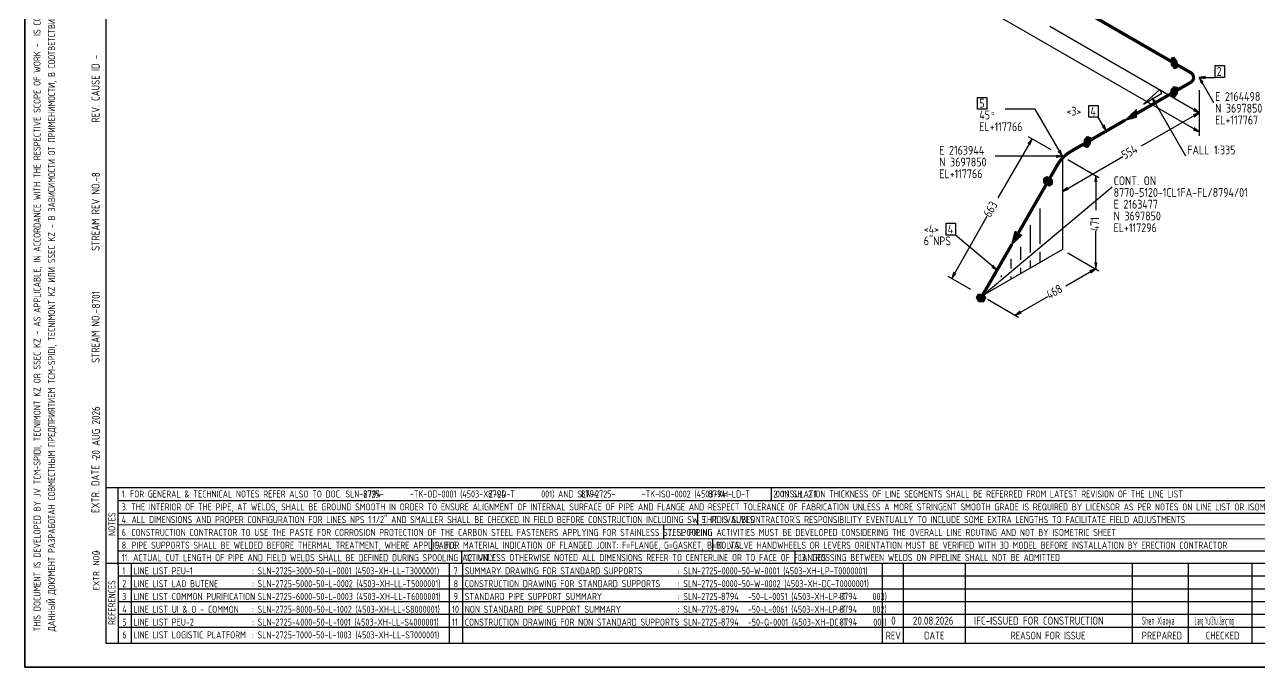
# Model space of a CAD drawing. Extents: x 0 to 594, y 0 to 420.
# Drawn here: x 0 to 385.7, y 0 to 200.6 of the extents above; entities that cross this region are included whole.
import ezdxf

# ---------------------------------------------------------------- set-up
doc = ezdxf.new("R2010")
doc.units = 0
doc.header["$MEASUREMENT"] = 0
doc.linetypes.add('BORDER_2012_SLN$0$8001.Solid', pattern=[0])
for name, color, linetype, lineweight in [('BORDER_2012_SLN$0$BG_01', 7, 'BORDER_2012_SLN$0$8001.Solid', 25), ('BORDER_2012_SLN$0$BG_02', 7, 'BORDER_2012_SLN$0$8001.Solid', 25), ('BORDER_2012_SLN$0$BG_Level_1', 7, 'BORDER_2012_SLN$0$8001.Solid', 25), ('BORDER_2012_SLN$0$Level_1', 7, 'BORDER_2012_SLN$0$8001.Solid', 25), ('BORDER_2012_SLN$0$Level_18', 7, 'BORDER_2012_SLN$0$8001.Solid', 25)]:
    doc.layers.add(name, color=color, linetype=linetype, lineweight=lineweight)
doc.layers.add('GT_1', color=7, linetype='Continuous')
doc.styles.add('BORDER_2012_SLN$0$GOST type A', font='GOST type A')
doc.styles.add('HTX1', font='')
doc.styles.get('HTX1').set_extended_font_data('GOST type A')

# ---------------------------------------------------------------- blocks, each defined once
blk = doc.blocks.new('BORDER_2012_SLN')
at = {"layer": 'BORDER_2012_SLN$0$BG_Level_1', "color": 7, "lineweight": -3}
for p, q in [((402.7, 56), (25.4, 56)), ((29.11, 56), (29.22, 7.5)), ((233.25, 56), (233.24, 52)), ((402.7, 52), (29.1, 52)), ((402.7, 47.99), (29.16, 48.01)), ((210.22, 48), (210.22, 44.42)), ((402.7, 44.41), (29.17, 44.42)), ((199.61, 44.42), (199.61, 40.02)), ((402.7, 39.96), (29.15, 40.07)), ((127.1, 40.04), (127.1, 36.23)), ((214.87, 40.02), (214.87, 36.23)), ((136.5, 36.23), (136.5, 32.43)), ((240.64, 36.23), (240.64, 32.43)), ((33.22, 32.43), (33.22, 7.59)), ((132.63, 32.43), (132.63, 7.6)), ((136.8, 32.43), (136.8, 7.59))]:
    blk.add_line(p, q, dxfattribs=at)
at = {"layer": 'BORDER_2012_SLN$0$Level_1', "color": 7, "lineweight": -3}
for p, q in [((25.4, 412.5), (25.4, 7.5)), ((402.7, 36.23), (29.15, 36.23)), ((402.7, 32.43), (25.4, 32.43)), ((267.9, 32.43), (267.91, 7.5)), ((274.59, 7.5), (274.59, 32.43)), ((293.91, 7.5), (293.91, 32.43)), ((346.11, 7.5), (346.11, 32.43)), ((363.55, 7.5), (363.55, 32.43)), ((383.52, 7.5), (383.52, 32.43)), ((402.7, 28.43), (29.17, 28.43)), ((402.7, 24.43), (29.18, 24.43)), ((402.7, 20.43), (29.19, 20.43)), ((402.7, 16.43), (29.2, 16.43)), ((402.7, 12.43), (29.2, 12.43)), ((25.4, 7.5), (588.6, 7.5))]:
    blk.add_line(p, q, dxfattribs=at)
at = {"layer": 'BORDER_2012_SLN$0$Level_18', "color": 7, "lineweight": -3, "flags": 128}
blk.add_lwpolyline([(0, 0), (0, 420), (594, 420), (594, 0)], close=True, dxfattribs=at)
at = {"color": 7, "char_height": 2.2, "attachment_point": 1, "style": 'BORDER_2012_SLN$0$GOST type A'}
for s, insert in [('{\\l\\fGOST type A|b0|i0;\\T1;1}', (30.5, 31.2)), ('{\\l\\fGOST type A|b0|i0;\\T1;: SLN-2725-3000-50-L-0001 (4503-XH-LL-T3000001)}', (71, 31.2)), ('{\\l\\fGOST type A|b0|i0;\\T1;7}', (134, 31.2)), ('{\\l\\fGOST type A|b0|i0;\\T1;SUMMARY DRAWING FOR STANDARD SUPPORTS}', (137.5, 31.2)), ('{\\l\\fGOST type A|b0|i0;\\T1;: SLN-2725-0000-50-W-0001 (4503-XH-LP-T0000001)}', (204, 31.2)), ('{\\l\\fGOST type A|b0|i0;\\T1;2}', (30.5, 27.2)), ('{\\l\\fGOST type A|b0|i0;\\T1;LINE LIST LAO BUTENE}', (34, 27.2)), ('{\\l\\fGOST type A|b0|i0;\\T1;: SLN-2725-5000-50-L-0002 (4503-XH-LL-T5000001)}', (71, 27.2)), ('{\\l\\fGOST type A|b0|i0;\\T1;8}', (134, 27.2)), ('{\\l\\fGOST type A|b0|i0;\\T1;CONSTRUCTION DRAWING FOR STANDARD SUPPORTS}', (137.5, 27.2)), ('{\\l\\fGOST type A|b0|i0;\\T1;: SLN-2725-0000-50-W-0002 (4503-XH-DC-T0000001)}', (204, 27.2)), ('{\\l\\fGOST type A|b0|i0;\\T1;3}', (30.5, 23.2)), ('{\\l\\fGOST type A|b0|i0;\\T1;LINE LIST COMMON PURIFICATION}', (34, 23.2)), ('{\\l\\fGOST type A|b0|i0;\\T1;: SLN-2725-6000-50-L-0003 (4503-XH-LL-T6000001)}', (71, 23.2)), ('{\\l\\fGOST type A|b0|i0;\\T1;9}', (134, 23.2)), ('{\\C256;STANDARD PIPE SUPPORT SUMMARY}', (137.5, 23.2)), ('{\\fGOST type A|b0|i0|c0|p34;: SLN-2725-       -50-L-0051 (4503-XH-LP-T       003)}', (204, 23.2)), ('{\\l\\fGOST type A|b0|i0;\\T1;: SLN-2725-8000-50-L-1002 (4503-XH-LL-S8000001)}', (71, 19.2)), ('{\\fGOST type A|b0|i0|c0|p34;: SLN-2725-       -50-L-0061 (4503-XH-LP-T       002)}', (204, 19.2)), ('{\\l\\fGOST type A|b0|i0;\\T1;4}', (30.5, 19.2)), ('{\\l\\fGOST type A|b0|i0;\\T1;LINE LIST UI & O - COMMON}', (34, 19.2)), ('{\\l\\fGOST type A|b0|i0;\\T1;: SLN-2725-4000-50-L-1001 (4503-XH-LL-S4000001)}', (71, 15.2)), ('{\\l\\fGOST type A|b0|i0;\\T1;10}', (133.5, 19.2)), ('{\\l\\fGOST type A|b0|i0;\\T1;NON STANDARD PIPE SUPPORT SUMMARY}', (137.5, 19.2)), ('{\\fGOST type A|b0|i0|c0|p34;: SLN-2725-       -50-Q-0001 (4503-XH-DC-T       001)}', (204, 15.2)), ('{\\l\\fGOST type A|b0|i0;\\T1;5}', (30.5, 15.2)), ('{\\l\\fGOST type A|b0|i0;\\T1;LINE LIST PEU-2}', (34, 15.2)), ('{\\l\\fGOST type A|b0|i0;\\T1;11}', (133.5, 15.2)), ('{\\C256;CONSTRUCTION DRAWING FOR NON STANDARD SUPPORTS}', (137.5, 15.2)), ('{\\l\\fGOST type A|b0|i0;\\T1;6}', (30.5, 11.2)), ('{\\l\\fGOST type A|b0|i0;\\T1;LINE LIST LOGISTIC PLATFORM}', (34, 11.2)), ('{\\l\\fGOST type A|b0|i0;\\T1;: SLN-2725-7000-50-L-1003 (4503-XH-LL-S7000001)}', (71, 11.2))]:
    blk.add_mtext(s, dxfattribs=dict(at, insert=insert))
at = {"layer": 'BORDER_2012_SLN$0$BG_01', "color": 7, "attachment_point": 1, "rotation": 90, "style": 'BORDER_2012_SLN$0$GOST type A'}
for s, insert, char_height in [('{\\fGOST type A|b0|i0|c134|p34;\\W1.01;ДАННЫЙ ДОКУМЕНТ РАЗРАБОТАН СОВМЕСТНЫМ ПРЕДПРИЯТИЕМ \\fGOST type A|b0|i0|c0|p34;TCM-SPIDI, TECNIMONT KZ \\fGOST type A|b0|i0|c134|p34;ИЛИ \\fGOST type A|b0|i0|c0|p34;SSEC KZ - \\fGOST type A|b0|i0|c134|p34;В ЗАВИСИМОСТИ ОТ ПРИМЕНИМОСТИ\\fGOST type A|b0|i0|c0|p34;, \\fGOST type A|b0|i0|c134|p34;В СООТВЕТСТВИИ С СООТВЕТСТВУЮЩЕЙ ОБЛАСТЬЮ РАБОТ\\fGOST type A|b0|i0|c0|p34;. \\fGOST type A|b0|i0|c134|p34;ЯВЛЯЕТСЯ КОНФИДЕНЦИАЛЬНЫМ И НЕ МОЖЕТ БЫТЬ ИСПОЛЬЗОВАН ДРУГИМИ ЛИЦАМИ ДЛЯ КАКИХ\\fGOST type A|b0|i0|c0|p34;-\\fGOST type A|b0|i0|c134|p34;ЛИБО ЦЕЛЕЙ\\fGOST type A|b0|i0|c0|p34;, \\fGOST type A|b0|i0|c134|p34;КРОМЕ ПРОЕКТА \\fGOST type A|b0|i0|c0|p34;SILLENO.}', (7.3, 11.21), 2.2), ('{\\l\\fGOST type A|b0|i0;\\T1;EXTR. DATE -}', (20.86, 48.18), 2.5), ('{\\l\\fGOST type A|b0|i0;\\T1;EXTR. NO.-}', (21.36, 24.02), 2)]:
    blk.add_mtext(s, dxfattribs=dict(at, insert=insert, char_height=char_height))
at = {"layer": 'BORDER_2012_SLN$0$BG_01', "color": 7, "insert": (2.76, 11.2), "char_height": 2.2, "attachment_point": 1, "rotation": 90, "line_spacing_factor": 1.090909, "style": 'BORDER_2012_SLN$0$GOST type A'}
blk.add_mtext('{\\fGOST type A|b0|i0|c0|p34;\\W1.01;THIS DOCUMENT IS DEVELOPED BY JV TCM-SPIDI, TECNIMONT KZ OR SSEC KZ - AS APPLICABLE, IN ACCORDANCE WITH THE RESPECTIVE SCOPE OF WORK -  IS CONFIDENTIAL AND CANNOT BE USED BY OTHERS FOR ANY PURPOSE OTHER THAN THE SILLENO PROJECT}', dxfattribs=at)
at = {"layer": 'BORDER_2012_SLN$0$BG_02', "color": 7, "char_height": 2.5, "attachment_point": 1, "rotation": 90, "style": 'BORDER_2012_SLN$0$GOST type A'}
for s, insert in [('{\\l\\fGOST type A|b0|i0;\\T1;REV. CAUSE ID - }', (20.9, 170)), ('{\\l\\fGOST type A|b0|i0;\\T1;STREAM REV NO.-}', (20.9, 130)), ('{\\l\\fGOST type A|b0|i0;\\T1;STREAM NO.-}', (20.9, 95))]:
    blk.add_mtext(s, dxfattribs=dict(at, insert=insert))
at = {"layer": 'BORDER_2012_SLN$0$BG_Level_1', "color": 7, "attachment_point": 1, "style": 'BORDER_2012_SLN$0$GOST type A'}
for s, insert, char_height in [('{\\fGOST type A|b0|i0|c0|p34;\\C256; 1. FOR GENERAL & TECHNICAL NOTES REFER ALSO TO DOC. SLN-2725-       -TK-OD-0001 (4503-XZ-LD-T       001) AND SLN-2725-       -TK-ISO-0002 (4503-XH-LD-T       001) SH. 2.1}', (29.11, 55.19), 2.2), ('{\\fGOST type A|b0|i0|c0|p34;\\C256;2. INSULATION THICKNESS OF LINE SEGMENTS SHALL BE REFERRED FROM LATEST REVISION OF THE LINE LIST}', (233.84, 55.19), 2.2), ('{\\fGOST type A|b0|i0|c0|p34;\\C256; 3. THE INTERIOR OF THE PIPE, AT WELDS, SHALL BE GROUND SMOOTH IN ORDER TO ENSURE ALIGNMENT OF INTERNAL SURFACE OF PIPE AND FLANGE AND RESPECT TOLERANCE OF FABRICATION UNLESS A MORE STRINGENT SMOOTH GRADE IS REQUIRED BY LICENSOR AS PER NOTES ON LINE LIST OR ISOMETRIC}', (29.12, 51.15), 2.2), ('{\\fGOST type A|b0|i0|c0|p34;\\C256; 4. ALL DIMENSIONS AND PROPER CONFIGURATION FOR LINES NPS 1.1/2" AND SMALLER SHALL BE CHECKED IN FIELD BEFORE CONSTRUCTION INCLUDING SW THRD VALVES}', (29.13, 47.2), 2.2), ("{\\C256; 5. IT IS SUBCONTRACTOR'S RESPONSIBILITY EVENTUALLY TO INCLUDE SOME EXTRA LENGTHS TO FACILITATE FIELD ADJUSTMENTS}", (210.22, 47.2), 2.2), ('{\\C256; 6. CONSTRUCTION CONTRACTOR TO USE THE PASTE FOR CORROSION PROTECTION OF THE CARBON STEEL FASTENERS APPLYING FOR STAINLESS STEEL PIPING}', (29.14, 43.2), 2.2), ('{\\C256; 7. SPOOLING ACTIVITIES MUST BE DEVELOPED CONSIDERING THE OVERALL LINE ROUTING AND NOT BY ISOMETRIC SHEET}', (199.61, 43.2), 2.2), ('{\\C256; 8. PIPE SUPPORTS SHALL BE WELDED BEFORE THERMAL TREATMENT, WHERE APPLICABLE}', (29.15, 39.2), 2.2), ('{\\C256; 9. FOR MATERIAL INDICATION OF FLANGED JOINT: F=FLANGE, G=GASKET, B=BOLTS}', (127.1, 39.2), 2.2), ('{\\C256; 10. VALVE HANDWHEELS OR LEVERS ORIENTATION MUST BE VERIFIED WITH 3D MODEL BEFORE INSTALLATION BY ERECTION CONTRACTOR}', (214.87, 39.2), 2.2), ('{\\C256; 11. ACTUAL CUT LENGTH OF PIPE AND FIELD WELDS SHALL BE DEFINED DURING SPOOLING ACTIVITY}', (29.16, 35.32), 2.2), ('{\\C256; 12. UNLESS OTHERWISE NOTED ALL DIMENSIONS REFER TO CENTERLINE OR TO FACE OF FLANGES}', (136.5, 35.35), 2.2), ('{\\C256; 13. CROSSING BETWEEN WELDS ON PIPELINE SHALL NOT BE ADMITTED}', (240.64, 35.38), 2.2), ('{\\l\\fGOST type A|b0|i0;\\T1;LINE LIST PEU-1}', (34, 31.2), 2.2), ('{\\l\\fGOST type A|b0|i0;\\T1;REV}', (269, 11.1), 2.4), ('{\\l\\fGOST type A|b0|i0;\\T1;DATE}', (281, 11.1), 2.4), ('{\\l\\fGOST type A|b0|i0;\\T1;REASON FOR ISSUE}', (308, 11.1), 2.4), ('{\\l\\fGOST type A|b0|i0;\\T1;PREPARED}', (349, 11.1), 2.4), ('{\\l\\fGOST type A|b0|i0;\\T1;CHECKED}', (369, 11.1), 2.4)]:
    blk.add_mtext(s, dxfattribs=dict(at, insert=insert, char_height=char_height))
at = {"layer": 'BORDER_2012_SLN$0$BG_Level_1', "color": 7, "char_height": 2.2, "attachment_point": 1, "rotation": 90, "style": 'BORDER_2012_SLN$0$GOST type A'}
for s, insert in [('{\\l\\fGOST type A|b0|i0;\\T1;NOTES}', (26.15, 40.99)), ('{\\l\\fGOST type A|b0|i0;\\T1;REFERENCES}', (26.15, 13.23))]:
    blk.add_mtext(s, dxfattribs=dict(at, insert=insert))

msp = doc.modelspace()

# ---------------------------------------------------------------- linework, layer by layer
at = {"layer": 'GT_1', "flags": 128}
for points in [[(0, 0), (594, 0), (594, 420), (0, 420), (0, 0)], [(366.9, 167.1), (234.4, 243.5)], [(366.9, 173.1), (320.3, 200)], [(360, 189.1), (359.1, 190.3), (358.2, 190.1), (358.2, 188.1), (359.1, 186.9), (360, 187.1), (360, 189.1)], [(358.2, 190), (359.325, 190)], [(358.2, 189.8), (359.475, 189.8)], [(358.2, 189.6), (359.625, 189.6)], [(358.2, 189.4), (359.775, 189.4)], [(358.2, 189.2), (359.925, 189.2)], [(358.2, 189), (360, 189)], [(358.65, 190.2), (359.175, 190.2)], [(358.2, 188.8), (360, 188.8)], [(358.2, 188.6), (360, 188.6)], [(358.2, 188.4), (360, 188.4)], [(358.2, 188.2), (360, 188.2)], [(358.275, 188), (360, 188)], [(358.425, 187.8), (360, 187.8)], [(358.575, 187.6), (360, 187.6)], [(358.725, 187.4), (360, 187.4)], [(358.875, 187.2), (360, 187.2)], [(359.025, 187), (359.55, 187)], [(371.9, 187.8), (374.8, 187.8), (374.8, 184.1), (371.9, 184.1), (371.9, 187.8)], [(358.2, 180.1), (359.1, 181.3), (360, 181.1), (360, 179.1), (359.1, 177.9), (358.2, 178.1), (358.2, 180.1)], [(368.9, 184.4), (366.9, 184.1), (368.9, 183.8)], [(366.9, 184.1), (371.9, 184.1)], [(368.2, 182.6), (366.9, 184.1), (367.6, 182.2)], [(366.9, 184.1), (371.4, 176.3)], [(297.7, 177.9), (300.6, 177.9), (300.6, 174.2), (297.7, 174.2), (297.7, 177.9)], [(349.5, 175.8), (355.3, 179.2), (354.6, 180.4), (349.5, 175.8)], [(353.5, 176.3), (352.2, 177.8), (352.9, 175.9)], [(352.2, 177.8), (362.7, 159.6)], [(358.2, 180), (360, 180)], [(358.2, 179.8), (360, 179.8)], [(358.2, 179.6), (360, 179.6)], [(358.2, 179.4), (360, 179.4)], [(358.2, 179.2), (360, 179.2)], [(358.2, 179), (359.925, 179)], [(358.2, 178.8), (359.775, 178.8)], [(358.2, 178.6), (359.625, 178.6)], [(358.2, 178.4), (359.475, 178.4)], [(358.2, 178.2), (359.325, 178.2)], [(358.275, 180.2), (360, 180.2)], [(358.425, 180.4), (360, 180.4)], [(358.575, 180.6), (360, 180.6)], [(358.65, 178), (359.175, 178)], [(358.725, 180.8), (360, 180.8)], [(358.875, 181), (360, 181)], [(359.025, 181.2), (359.55, 181.2)], [(366.9, 180.1), (366.9, 171.9)], [(366.9, 180.1), (366.9, 165.9)], [(366.9, 180.1), (366.9, 171.9)], [(324.2, 159.5), (315.7, 174.2), (306.3, 174.2)], [(332.5, 175.4), (335.4, 175.4), (335.4, 171.7), (332.5, 171.7), (332.5, 175.4)], [(347.3, 172.8), (347.3, 174.1), (343.8, 170.8), (347.3, 171.7), (347.3, 173.9), (344.2, 171), (347.3, 171.8), (347.3, 173.8), (344.5, 171.2), (347.3, 171.9), (347.3, 173.6), (344.9, 171.4), (347.3, 172.1), (347.3, 173.4), (345.2, 171.6), (347.3, 172.2), (347.3, 173.3), (345.5, 171.8), (347.3, 172.4), (347.3, 173.1), (345.8, 172), (347.3, 172.6), (347.3, 173), (346.2, 172.2), (347.3, 172.7), (347.3, 172.8), (343.8, 170.8)], [(365, 173.8), (366.9, 173.1), (365.4, 174.4)], [(337.9, 167.4), (335.4, 171.7)], [(366.9, 173.1), (348.8, 162.7)], [(365.4, 171.8), (366.9, 173.1), (365, 172.4)], [(336.6, 168.9), (337.9, 167.4), (337.2, 169.3)], [(365, 167.8), (366.9, 167.1), (365.4, 168.4)], [(314.7, 165), (304, 146.5)], [(314, 163.1), (314.7, 165), (313.4, 163.5)], [(320.7, 161.5), (313.6, 165.6)], [(331.1, 164.5), (332, 165.7), (332.9, 165.5), (332.9, 163.5), (332, 162.3), (331.1, 162.5), (331.1, 164.5)], [(331.1, 164.4), (332.9, 164.4)], [(331.1, 164.2), (332.9, 164.2)], [(331.1, 164), (332.9, 164)], [(331.1, 163.8), (332.9, 163.8)], [(331.1, 163.6), (332.9, 163.6)], [(331.1, 163.4), (332.825, 163.4)], [(331.1, 163.2), (332.675, 163.2)], [(331.1, 163), (332.525, 163)], [(331.1, 162.8), (332.375, 162.8)], [(331.1, 162.6), (332.225, 162.6)], [(331.175, 164.6), (332.9, 164.6)], [(331.325, 164.8), (332.9, 164.8)], [(331.475, 165), (332.9, 165)], [(331.55, 162.4), (332.075, 162.4)], [(331.625, 165.2), (332.9, 165.2)], [(331.775, 165.4), (332.9, 165.4)], [(331.925, 165.6), (332.45, 165.6)], [(324.2, 159.5), (303.2, 159.5)], [(322.2, 159.2), (324.2, 159.5), (322.2, 159.8)], [(322.9, 161), (324.2, 159.5), (323.5, 161.4)], [(324.2, 159.5), (324.2, 130.4)], [(324.2, 148.5), (343.1, 159.4)], [(325.9, 158.5), (335.6, 152.9)], [(324.2, 155.5), (324.2, 147.3)], [(320.1, 150.3), (321.1, 150.9), (321.1, 152.1), (319.3, 153.1), (318.3, 152.5), (318.3, 151.3), (320.1, 150.3)], [(318.3, 152.4), (320.56, 152.4)], [(318.3, 152.2), (320.92, 152.2)], [(318.3, 152), (321.1, 152)], [(318.3, 151.8), (321.1, 151.8)], [(318.3, 151.6), (321.1, 151.6)], [(318.3, 151.4), (321.1, 151.4)], [(318.467, 152.6), (320.2, 152.6)], [(318.48, 151.2), (321.1, 151.2)], [(318.8, 152.8), (319.84, 152.8)], [(318.84, 151), (321.1, 151)], [(319.2, 150.8), (320.933, 150.8)], [(319.56, 150.6), (320.6, 150.6)], [(334.9, 151.5), (334.6, 153.5), (334.3, 151.5)], [(334.6, 153.5), (334.6, 142.7)], [(299.1, 115.9), (339.7, 150)], [(325.7, 149.8), (324.2, 148.5), (326.1, 149.2)], [(317.1, 143.2), (317.1, 132.2)], [(289.6, 121.4), (300.7, 140.8)], [(287.9, 138.6), (290.8, 138.6), (290.8, 134.9), (287.9, 134.9), (287.9, 138.6)], [(310.4, 135.5), (311.5, 134.9), (308.4, 132), (309.4, 136.1), (311.4, 134.9), (308.6, 132.4), (309.5, 136), (311.2, 135), (308.8, 132.7), (309.6, 135.9), (311.1, 135.1), (309, 133.1), (309.8, 135.9), (311, 135.2), (309.2, 133.4), (309.9, 135.8), (310.8, 135.3), (309.4, 133.7), (310.1, 135.7), (310.7, 135.3), (309.6, 134), (310.2, 135.6), (310.5, 135.4), (309.8, 134.4), (310.3, 135.5), (310.4, 135.5), (308.4, 132)], [(314.1, 138), (314.1, 129.5)], [(334.6, 124.4), (334.6, 136.1)], [(303.8, 124), (290.8, 134.9)], [(311.1, 131.2), (311.1, 127.2)], [(324.2, 130.4), (299.1, 115.9)], [(308.1, 127.5), (308.1, 124.5)], [(317.1, 129.7), (317.1, 126.3)], [(325.9, 129.4), (335.6, 123.8)], [(325.9, 129.4), (335.6, 123.8)], [(302.1, 125), (303.8, 124), (302.5, 125.5)], [(311.1, 124.7), (311.1, 122.8)], [(314.1, 127), (314.1, 124.6)], [(334.6, 124.4), (325.3, 119)], [(333.1, 123.1), (334.6, 124.4), (332.7, 123.7)], [(334.3, 126.4), (334.6, 124.4), (334.9, 126.4)], [(295.6, 117.9), (288.5, 122)], [(290.3, 123.3), (289.6, 121.4), (290.9, 122.9)], [(305.1, 122.3), (305.1, 121.8)], [(308.1, 122), (308.1, 121.1)], [(300.2, 115.3), (299.6, 114.2), (298.1, 114.2), (297.4, 115.4), (298, 116.5), (299.4, 116.5), (300.2, 115.3)], [(297.618, 115.8), (299.867, 115.8)], [(297.727, 116), (299.733, 116)], [(297.836, 116.2), (299.6, 116.2)], [(297.945, 116.4), (299.467, 116.4)], [(300.4, 117.4), (299.1, 115.9), (300.8, 116.9)], [(305.1, 119.3), (305.1, 119.4)], [(297.4, 115.4), (300.133, 115.4)], [(297.509, 115.6), (300, 115.6)], [(297.517, 115.2), (300.145, 115.2)], [(297.633, 115), (300.036, 115)], [(297.75, 114.8), (299.927, 114.8)], [(297.867, 114.6), (299.818, 114.6)], [(297.983, 114.4), (299.709, 114.4)], [(298.1, 114.2), (299.6, 114.2)], [(300.8, 114.9), (310.5, 109.3)], [(309.5, 109.9), (319.6, 115.7)], [(311, 111.2), (309.5, 109.9), (311.4, 110.6)]]:
    msp.add_lwpolyline(points, dxfattribs=at)
at = {"layer": 'GT_1', "const_width": 1, "flags": 128}
for points in [[(269, 240.6), (359.1, 188.6)], [(359.1, 188.6), (364.3, 185.6)], [(364.3, 182.6), (359.1, 179.6)], [(359.1, 179.6), (347.3, 172.8)], [(343.8, 170.8), (332, 164)], [(332, 164), (326.8, 161)], [(322.7, 156.9), (319.7, 151.7)], [(319.7, 151.7), (310.4, 135.5)], [(308.4, 132), (299.1, 115.9)]]:
    msp.add_lwpolyline(points, dxfattribs=at)
for points in [[(364.3, 185.6, -0.57736), (364.3, 182.6)], [(326.8, 161, 0.13166), (322.7, 156.9)]]:
    msp.add_lwpolyline(points, format="xyb", dxfattribs=at)

# ---------------------------------------------------------------- block references
at = {"linetype": 'Continuous'}
msp.add_blockref('BORDER_2012_SLN', (0, 0), dxfattribs=at)

# ---------------------------------------------------------------- texts
at = {"layer": 'GT_1', "style": 'HTX1'}
for s, height, width, p in [('2', 2.75, 1.02, (372.4, 184.6)), ('5', 2.75, 1.02, (298.229, 174.7)), ('E 2164498', 2.75, 1.02, (371.9, 176.8)), ('45', 2.75, 1.02, (298.229, 171.033)), ('<3>', 2.75, 1.02, (325.471, 172.2)), ('4', 2.75, 1.02, (332.951, 172.2)), ('N 3697850', 2.75, 1.02, (371.9, 173.133)), ('EL+117766', 2.75, 1.02, (298.229, 167.367)), ('o', 1.375, 1.02, (301.969, 172.408)), ('EL+117767', 2.75, 1.02, (371.9, 169.467)), ('E 2163944', 2.75, 1.02, (285.729, 160)), ('FALL 1:335', 2.75, 1.02, (363.2, 160.1)), ('N 3697850', 2.75, 1.02, (285.729, 156.333)), ('EL+117766', 2.75, 1.02, (285.729, 152.667)), ('CONT. ON', 2.75, 1.02, (340.2, 150.5)), ('8770-5120-1CL1FA-FL/8794/01', 2.75, 1.02, (340.2, 146.833)), ('E 2163477', 2.75, 1.02, (340.2, 143.167)), ('N 3697850', 2.75, 1.02, (340.2, 139.5)), ('<4>', 2.75, 1.02, (280.871, 135.4)), ('6"NPS', 2.75, 1.02, (280.871, 131.733)), ('4', 2.75, 1.02, (288.351, 135.4)), ('EL+117296', 2.75, 1.02, (340.2, 135.833)), ('8794', 2.25, 1.02, (105.7, 53)), ('8794', 2.25, 1.02, (144.7, 53)), ('8794', 2.25, 1.02, (173.7, 53)), ('8794', 2.25, 1.02, (213.5, 53)), ('8794', 2.25, 1.02, (217.5, 21)), ('8794', 2.25, 1.02, (254.5, 21)), ('8794', 2.25, 1.02, (217.5, 17)), ('8794', 2.25, 1.02, (254.5, 17)), ('0', 2.5, 1.02, (270.7, 13.3)), ('0', 2.5, 1.02, (270.7, 13.3)), ('0', 2.5, 1.02, (270.7, 13.3)), ('0', 2.5, 1.02, (270.7, 13.3)), ('0', 2.5, 1.02, (270.7, 13.3)), ('0', 2.5, 1.02, (270.7, 13.3)), ('0', 2.5, 1.02, (270.7, 13.3)), ('0', 2.5, 1.02, (270.7, 13.3)), ('0', 2.5, 1.02, (270.7, 13.3)), ('0', 2.5, 1.02, (270.7, 13.3)), ('0', 2.5, 1.02, (270.7, 13.3)), ('0', 2.5, 1.02, (270.7, 13.3)), ('0', 2.5, 1.02, (270.7, 13.3)), ('0', 2.5, 1.02, (270.7, 13.3)), ('20.08.2026', 2.5, 1.02, (277.5, 13.3)), ('20.08.2026', 2.5, 1.02, (277.5, 13.3)), ('20.08.2026', 2.5, 1.02, (277.5, 13.3)), ('20.08.2026', 2.5, 1.02, (277.5, 13.3)), ('20.08.2026', 2.5, 1.02, (277.5, 13.3)), ('20.08.2026', 2.5, 1.02, (277.5, 13.3)), ('20.08.2026', 2.5, 1.02, (277.5, 13.3)), ('20.08.2026', 2.5, 1.02, (277.5, 13.3)), ('20.08.2026', 2.5, 1.02, (277.5, 13.3)), ('20.08.2026', 2.5, 1.02, (277.5, 13.3)), ('20.08.2026', 2.5, 1.02, (277.5, 13.3)), ('20.08.2026', 2.5, 1.02, (277.5, 13.3)), ('20.08.2026', 2.5, 1.02, (277.5, 13.3)), ('20.08.2026', 2.5, 1.02, (277.5, 13.3)), ('IFC-ISSUED FOR CONSTRUCTION', 2.5, 1.02, (296.6, 13.3)), ('IFC-ISSUED FOR CONSTRUCTION', 2.5, 1.02, (296.6, 13.3)), ('IFC-ISSUED FOR CONSTRUCTION', 2.5, 1.02, (296.6, 13.3)), ('IFC-ISSUED FOR CONSTRUCTION', 2.5, 1.02, (296.6, 13.3)), ('IFC-ISSUED FOR CONSTRUCTION', 2.5, 1.02, (296.6, 13.3)), ('IFC-ISSUED FOR CONSTRUCTION', 2.5, 1.02, (296.6, 13.3)), ('IFC-ISSUED FOR CONSTRUCTION', 2.5, 1.02, (296.6, 13.3)), ('IFC-ISSUED FOR CONSTRUCTION', 2.5, 1.02, (296.6, 13.3)), ('IFC-ISSUED FOR CONSTRUCTION', 2.5, 1.02, (296.6, 13.3)), ('IFC-ISSUED FOR CONSTRUCTION', 2.5, 1.02, (296.6, 13.3)), ('IFC-ISSUED FOR CONSTRUCTION', 2.5, 1.02, (296.6, 13.3)), ('IFC-ISSUED FOR CONSTRUCTION', 2.5, 1.02, (296.6, 13.3)), ('IFC-ISSUED FOR CONSTRUCTION', 2.5, 1.02, (296.6, 13.3)), ('IFC-ISSUED FOR CONSTRUCTION', 2.5, 1.02, (296.6, 13.3)), ('Shen Xiaoya', 2.5, 0.55, (349, 13.3)), ('Shen Xiaoya', 2.5, 0.55, (349, 13.3)), ('Shen Xiaoya', 2.5, 0.55, (349, 13.3)), ('Shen Xiaoya', 2.5, 0.55, (349, 13.3)), ('Shen Xiaoya', 2.5, 0.55, (349, 13.3)), ('Shen Xiaoya', 2.5, 0.55, (349, 13.3)), ('Shen Xiaoya', 2.5, 0.55, (349, 13.3)), ('Shen Xiaoya', 2.5, 0.55, (349, 13.3)), ('Shen Xiaoya', 2.5, 0.55, (349, 13.3)), ('Shen Xiaoya', 2.5, 0.55, (349, 13.3)), ('Shen Xiaoya', 2.5, 0.55, (349, 13.3)), ('Shen Xiaoya', 2.5, 0.55, (349, 13.3)), ('Shen Xiaoya', 2.5, 0.55, (349, 13.3)), ('Shen Xiaoya', 2.5, 0.55, (349, 13.3)), ('Liang Yu/Zhu Zengting', 2.5, 0.35, (365.5, 13.3)), ('Liang Yu/Zhu Zengting', 2.5, 0.35, (365.5, 13.3)), ('Liang Yu/Zhu Zengting', 2.5, 0.35, (365.5, 13.3)), ('Liang Yu/Zhu Zengting', 2.5, 0.35, (365.5, 13.3)), ('Liang Yu/Zhu Zengting', 2.5, 0.35, (365.5, 13.3)), ('Liang Yu/Zhu Zengting', 2.5, 0.35, (365.5, 13.3)), ('Liang Yu/Zhu Zengting', 2.5, 0.35, (365.5, 13.3)), ('Liang Yu/Zhu Zengting', 2.5, 0.35, (365.5, 13.3)), ('Liang Yu/Zhu Zengting', 2.5, 0.35, (365.5, 13.3)), ('Liang Yu/Zhu Zengting', 2.5, 0.35, (365.5, 13.3)), ('Liang Yu/Zhu Zengting', 2.5, 0.35, (365.5, 13.3)), ('Liang Yu/Zhu Zengting', 2.5, 0.35, (365.5, 13.3)), ('Liang Yu/Zhu Zengting', 2.5, 0.35, (365.5, 13.3)), ('Liang Yu/Zhu Zengting', 2.5, 0.35, (365.5, 13.3)), ('8794', 2.25, 1.02, (217.5, 13)), ('8794', 2.25, 1.02, (254.5, 13))]:
    msp.add_text(s, height=height, dxfattribs=dict(at, width=width)).set_placement(p)
at = {"layer": 'GT_1', "style": 'HTX1', "width": 1.02}
for s, height, rotation, p in [('554', 2.75, 30, (343.65, 158.433)), ('8', 2.5, 90, (23.5, 153)), ('663', 2.75, 60, (301.662, 140.2)), ('471', 2.75, 90, (335.692, 136.121)), ('8701', 2.5, 90, (23.5, 112)), ('468', 2.75, 30, (320.143, 114.783)), ('20 AUG 2026', 2.5, 90, (23.5, 65)), ('0', 2.5, 90, (23.5, 35))]:
    msp.add_text(s, height=height, rotation=rotation, dxfattribs=at).set_placement(p)

doc.saveas('drawing.dxf')
